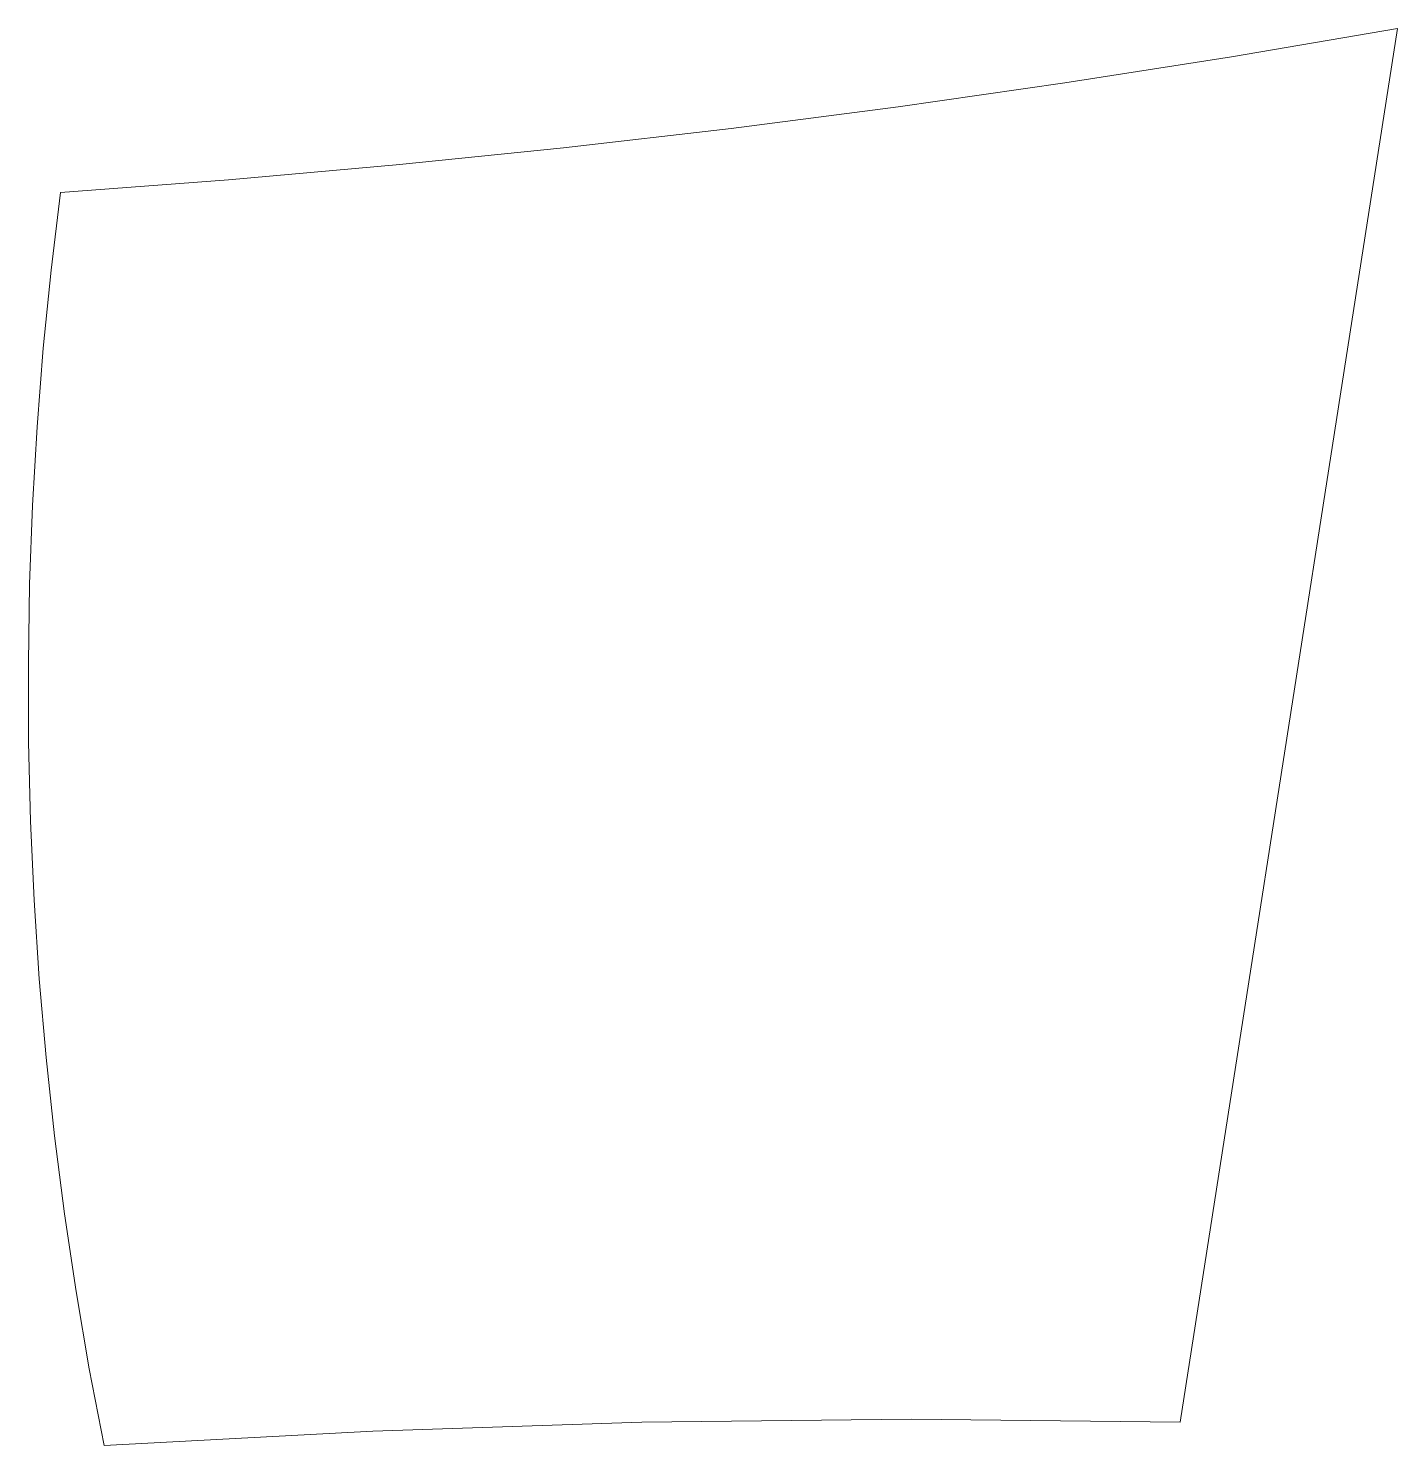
# Model space of a CAD drawing. Header units: millimetres. Extents: x -167 to 167, y -425 to 425.
# Drawn here: x -22.573 to -18.885, y 97.171 to 100.986 of the extents above; entities that cross this region are included whole.
import ezdxf

# ---------------------------------------------------------------- set-up
doc = ezdxf.new("R2010")
doc.units = ezdxf.units.MM
doc.header["$MEASUREMENT"] = 0
doc.layers.add('Layer 1', color=18, linetype='Continuous', true_color=0x000000)

msp = doc.modelspace()

# ---------------------------------------------------------------- linework, layer by layer
at = {"layer": 'Layer 1', "color": 250, "lineweight": 9, "true_color": 0x333333}
msp.add_open_spline([(-19.3326, 100.9098), (-19.3326, 100.9098), (-19.7811, 100.8395), (-19.7811, 100.8395), (-19.7811, 100.8395), (-20.2304, 100.7752), (-20.2304, 100.7752), (-20.2304, 100.7752), (-20.6805, 100.7169), (-20.6805, 100.7169), (-20.6805, 100.7169), (-21.1312, 100.6648), (-21.1312, 100.6648), (-21.1312, 100.6648), (-21.5825, 100.6186), (-21.5825, 100.6186), (-21.5825, 100.6186), (-22.0342, 100.5786), (-22.0342, 100.5786), (-22.0342, 100.5786), (-22.4862, 100.5446), (-22.4862, 100.5446), (-22.4862, 100.5446), (-22.5116, 100.3352), (-22.5116, 100.3352), (-22.5116, 100.3352), (-22.5327, 100.1248), (-22.5327, 100.1248), (-22.5327, 100.1248), (-22.5493, 99.9137), (-22.5493, 99.9137), (-22.5493, 99.9137), (-22.5616, 99.7019), (-22.5616, 99.7019), (-22.5616, 99.7019), (-22.5695, 99.4897), (-22.5695, 99.4897), (-22.5695, 99.4897), (-22.573, 99.2772), (-22.573, 99.2772), (-22.573, 99.2772), (-22.5722, 99.0646), (-22.5722, 99.0646), (-22.5722, 99.0646), (-22.567, 98.8519), (-22.567, 98.8519), (-22.567, 98.8519), (-22.5574, 98.6395), (-22.5574, 98.6395), (-22.5574, 98.6395), (-22.5435, 98.4274), (-22.5435, 98.4274), (-22.5435, 98.4274), (-22.5253, 98.2158), (-22.5253, 98.2158), (-22.5253, 98.2158), (-22.5027, 98.0048), (-22.5027, 98.0048), (-22.5027, 98.0048), (-22.4758, 97.7946), (-22.4758, 97.7946), (-22.4758, 97.7946), (-22.4445, 97.5854), (-22.4445, 97.5854), (-22.4445, 97.5854), (-22.409, 97.3773), (-22.409, 97.3773), (-22.409, 97.3773), (-22.3691, 97.1705), (-22.3691, 97.1705), (-22.3691, 97.1705), (-21.6452, 97.2099), (-21.6452, 97.2099), (-21.6452, 97.2099), (-20.9204, 97.2335), (-20.9204, 97.2335), (-20.9204, 97.2335), (-20.1954, 97.2415), (-20.1954, 97.2415), (-20.1954, 97.2415), (-19.4706, 97.2336), (-19.4706, 97.2336), (-19.4706, 97.2336), (-18.885, 100.9861), (-18.885, 100.9861), (-18.885, 100.9861), (-19.3326, 100.9098), (-19.3326, 100.9098)], degree=3, knots=[0, 0, 0, 0, 0.034483, 0.034483, 0.034483, 0.068966, 0.068966, 0.068966, 0.103448, 0.103448, 0.103448, 0.137931, 0.137931, 0.137931, 0.172414, 0.172414, 0.172414, 0.206897, 0.206897, 0.206897, 0.241379, 0.241379, 0.241379, 0.275862, 0.275862, 0.275862, 0.310345, 0.310345, 0.310345, 0.344828, 0.344828, 0.344828, 0.37931, 0.37931, 0.37931, 0.413793, 0.413793, 0.413793, 0.448276, 0.448276, 0.448276, 0.482759, 0.482759, 0.482759, 0.517241, 0.517241, 0.517241, 0.551724, 0.551724, 0.551724, 0.586207, 0.586207, 0.586207, 0.62069, 0.62069, 0.62069, 0.655172, 0.655172, 0.655172, 0.689655, 0.689655, 0.689655, 0.724138, 0.724138, 0.724138, 0.758621, 0.758621, 0.758621, 0.793103, 0.793103, 0.793103, 0.827586, 0.827586, 0.827586, 0.862069, 0.862069, 0.862069, 0.896552, 0.896552, 0.896552, 0.931034, 0.931034, 0.931034, 0.965517, 0.965517, 0.965517, 1, 1, 1, 1], dxfattribs=at)

doc.saveas('drawing.dxf')
